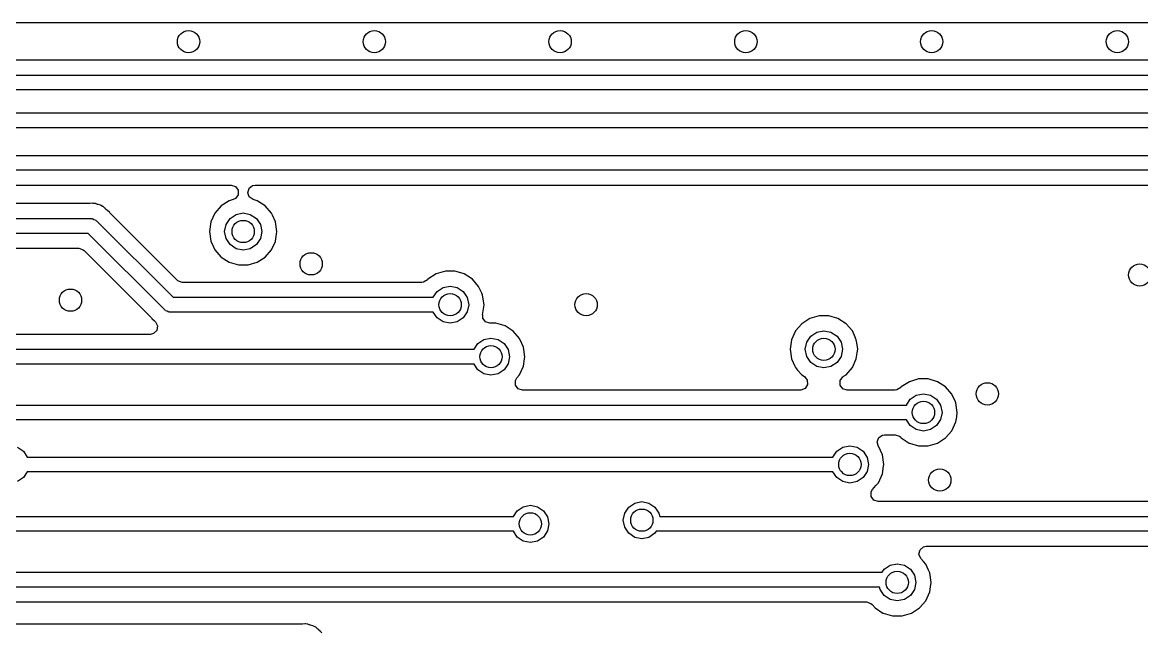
# Model space of a CAD drawing. Extents: x 100.3 to 185, y -144.7 to -85.3.
# Drawn here: x 123.76 to 138.83, y -93.5 to -85.3 of the extents above; entities that cross this region are included whole.
import ezdxf

# ---------------------------------------------------------------- set-up
doc = ezdxf.new("R2010")
doc.units = 0
doc.layers.add('BLACK', color=7, linetype='CONTINUOUS')

msp = doc.modelspace()

# ---------------------------------------------------------------- linework, layer by layer
at = {"layer": 'BLACK', "linetype": 'CONTINUOUS'}
for p, q in [((106.048, -85.3005), (151.507, -85.301)), ((125.997, -85.8095), (123.503, -85.8095)), ((126, -85.81), (125.997, -85.8095)), ((126.003, -85.8095), (126, -85.81)), ((128.497, -85.8095), (126.003, -85.8095)), ((128.5, -85.81), (128.497, -85.8095)), ((128.503, -85.8095), (128.5, -85.81)), ((130.997, -85.8095), (128.503, -85.8095)), ((131, -85.81), (130.997, -85.8095)), ((131.003, -85.8095), (131, -85.81)), ((133.497, -85.8095), (131.003, -85.8095)), ((133.5, -85.81), (133.497, -85.8095)), ((133.503, -85.8095), (133.5, -85.81)), ((135.997, -85.8095), (133.503, -85.8095)), ((136, -85.81), (135.997, -85.8095)), ((136.003, -85.8095), (136, -85.81)), ((138.497, -85.8095), (136.003, -85.8095)), ((138.5, -85.81), (138.497, -85.8095)), ((138.503, -85.8095), (138.5, -85.81)), ((140.997, -85.8095), (138.503, -85.8095)), ((110.44, -86.01), (151.11, -86.01)), ((151.069, -86.21), (110.481, -86.21)), ((111.13, -86.52), (150.37, -86.52)), ((150.329, -86.72), (111.171, -86.72)), ((111.735, -87.09), (149.64, -87.09)), ((149.599, -87.29), (111.776, -87.29)), ((111.9, -87.4905), (126.574, -87.4905)), ((126.574, -87.4905), (126.632, -87.5094)), ((126.632, -87.5094), (126.668, -87.5589)), ((126.814, -87.5336), (126.862, -87.4963)), ((126.862, -87.4963), (126.896, -87.4905)), ((126.896, -87.4905), (149.475, -87.4905)), ((126.668, -87.6201), (126.632, -87.6696)), ((126.668, -87.5589), (126.668, -87.6201)), ((126.797, -87.5923), (126.814, -87.5336)), ((126.817, -87.65), (126.797, -87.5923)), ((126.868, -87.6845), (126.817, -87.65)), ((124.666, -87.7395), (112.113, -87.7395)), ((124.673, -87.739), (124.666, -87.7395)), ((124.704, -87.7346), (124.673, -87.739)), ((124.714, -87.7369), (124.704, -87.7346)), ((124.704, -87.7346), (124.704, -87.7346)), ((124.736, -87.7395), (124.714, -87.7369)), ((124.746, -87.7395), (124.736, -87.7395)), ((124.776, -87.751), (124.746, -87.7395)), ((124.746, -87.7395), (124.746, -87.7395)), ((124.746, -87.7395), (124.746, -87.7395)), ((124.746, -87.7395), (124.746, -87.7395)), ((124.782, -87.753), (124.776, -87.751)), ((124.813, -87.7603), (124.782, -87.753)), ((124.822, -87.7659), (124.813, -87.7603)), ((124.813, -87.7603), (124.813, -87.7603)), ((124.842, -87.7765), (124.822, -87.7659)), ((124.851, -87.7801), (124.842, -87.7765)), ((124.874, -87.8016), (124.851, -87.7801)), ((124.88, -87.8058), (124.874, -87.8016)), ((124.883, -87.8078), (124.88, -87.8058)), ((124.897, -87.8218), (124.883, -87.8078)), ((126.437, -87.771), (126.352, -87.8689)), ((126.546, -87.701), (126.437, -87.771)), ((126.602, -87.6845), (126.546, -87.701)), ((126.546, -87.701), (126.546, -87.701)), ((126.632, -87.6696), (126.602, -87.6845)), ((126.924, -87.701), (126.868, -87.6845)), ((127.033, -87.771), (126.924, -87.701)), ((126.924, -87.701), (126.924, -87.701)), ((126.924, -87.701), (126.924, -87.701)), ((127.118, -87.8689), (127.033, -87.771)), ((127.033, -87.771), (127.033, -87.771)), ((127.033, -87.771), (127.033, -87.771)), ((112.047, -87.94), (124.69, -87.94)), ((124.69, -87.94), (124.698, -87.9425)), ((124.698, -87.9425), (124.706, -87.9412)), ((124.706, -87.9412), (124.727, -87.9519)), ((124.727, -87.9519), (124.749, -87.9591)), ((124.749, -87.9591), (124.754, -87.9656)), ((124.898, -87.8234), (124.897, -87.8218)), ((124.909, -87.8329), (124.898, -87.8234)), ((124.934, -87.8558), (124.909, -87.8329)), ((124.939, -87.8631), (124.934, -87.8558)), ((124.94, -87.8623), (124.939, -87.8631)), ((124.949, -87.8736), (124.94, -87.8623)), ((125.845, -88.7705), (124.949, -87.8736)), ((126.352, -87.8689), (126.298, -87.9868)), ((126.504, -88.0193), (126.558, -87.9382)), ((126.558, -87.9382), (126.639, -87.884)), ((126.639, -87.884), (126.735, -87.865)), ((126.735, -87.865), (126.831, -87.884)), ((126.831, -87.884), (126.912, -87.9382)), ((126.912, -87.9382), (126.966, -88.0193)), ((127.13, -87.8955), (127.118, -87.8689)), ((127.172, -87.9868), (127.13, -87.8955)), ((124.754, -87.9656), (124.761, -87.9693)), ((124.761, -87.9693), (125.791, -89)), ((126.298, -87.9868), (126.28, -88.115)), ((126.28, -88.115), (126.28, -88.115)), ((126.28, -88.115), (126.298, -88.2432)), ((126.485, -88.115), (126.504, -88.0193)), ((126.504, -88.2107), (126.485, -88.115)), ((126.966, -88.0193), (126.985, -88.115)), ((126.985, -88.115), (126.966, -88.2107)), ((127.19, -88.115), (127.172, -87.9868)), ((127.185, -88.1505), (127.19, -88.115)), ((127.19, -88.115), (127.19, -88.115)), ((124.649, -88.14), (112.089, -88.14)), ((125.679, -89.1707), (124.649, -88.14)), ((126.298, -88.2432), (126.335, -88.3233)), ((126.558, -88.2918), (126.504, -88.2107)), ((126.966, -88.2107), (126.912, -88.2918)), ((127.118, -88.3611), (127.169, -88.25)), ((127.169, -88.25), (127.172, -88.2432)), ((127.172, -88.2432), (127.185, -88.1505)), ((112.213, -88.3405), (124.525, -88.3405)), ((124.525, -88.3405), (124.583, -88.3594)), ((124.583, -88.3594), (124.595, -88.3695)), ((124.595, -88.3695), (125.491, -89.2664)), ((126.335, -88.3233), (126.352, -88.3611)), ((126.352, -88.3611), (126.434, -88.456)), ((126.639, -88.346), (126.558, -88.2918)), ((126.735, -88.365), (126.639, -88.346)), ((126.831, -88.346), (126.735, -88.365)), ((126.912, -88.2918), (126.831, -88.346)), ((127.033, -88.459), (127.118, -88.3611)), ((126.434, -88.456), (126.437, -88.459)), ((126.437, -88.459), (126.546, -88.529)), ((126.546, -88.529), (126.546, -88.529)), ((126.546, -88.529), (126.67, -88.5655)), ((126.67, -88.5655), (126.67, -88.5655)), ((126.67, -88.5655), (126.8, -88.5655)), ((126.8, -88.5655), (126.924, -88.529)), ((126.8, -88.5655), (126.8, -88.5655)), ((126.924, -88.529), (127.033, -88.459)), ((129.331, -88.686), (129.222, -88.756)), ((129.456, -88.6495), (129.331, -88.686)), ((129.331, -88.686), (129.331, -88.686)), ((129.585, -88.6495), (129.456, -88.6495)), ((129.456, -88.6495), (129.456, -88.6495)), ((129.697, -88.6823), (129.585, -88.6495)), ((129.585, -88.6495), (129.585, -88.6495)), ((129.71, -88.686), (129.697, -88.6823)), ((129.819, -88.756), (129.71, -88.686)), ((129.71, -88.686), (129.71, -88.686)), ((129.71, -88.686), (129.71, -88.686)), ((125.857, -88.7806), (125.845, -88.7705)), ((125.915, -88.7995), (125.857, -88.7806)), ((127.647, -88.7995), (125.915, -88.7995)), ((127.65, -88.8), (127.647, -88.7995)), ((127.653, -88.7995), (127.65, -88.8)), ((129.14, -88.7995), (127.653, -88.7995)), ((129.162, -88.7969), (129.14, -88.7995)), ((129.214, -88.7653), (129.162, -88.7969)), ((129.222, -88.756), (129.214, -88.7653)), ((129.222, -88.756), (129.222, -88.756)), ((129.425, -88.869), (129.52, -88.85)), ((129.52, -88.85), (129.616, -88.869)), ((129.903, -88.8539), (129.819, -88.756)), ((129.819, -88.756), (129.819, -88.756)), ((129.819, -88.756), (129.819, -88.756)), ((129.946, -88.9464), (129.903, -88.8539)), ((125.791, -89), (129.292, -89)), ((129.292, -89), (129.344, -88.9232)), ((129.344, -88.9232), (129.425, -88.869)), ((129.616, -88.869), (129.697, -88.9232)), ((129.697, -88.9232), (129.751, -89.0043)), ((129.751, -89.0043), (129.77, -89.1)), ((129.957, -88.9718), (129.946, -88.9464)), ((129.976, -89.1), (129.957, -88.9718)), ((129.77, -89.1), (129.751, -89.1957)), ((129.956, -89.2352), (129.976, -89.1)), ((129.976, -89.1), (129.976, -89.1)), ((125.491, -89.2664), (125.5, -89.2776)), ((125.5, -89.2776), (125.501, -89.2769)), ((125.501, -89.2769), (125.506, -89.2842)), ((125.506, -89.2842), (125.542, -89.3166)), ((125.542, -89.3166), (125.543, -89.3182)), ((125.543, -89.3182), (125.556, -89.3305)), ((125.686, -89.1744), (125.679, -89.1707)), ((125.691, -89.1809), (125.686, -89.1744)), ((125.713, -89.1881), (125.691, -89.1809)), ((125.734, -89.1988), (125.713, -89.1881)), ((125.742, -89.1975), (125.734, -89.1988)), ((125.75, -89.2), (125.742, -89.1975)), ((129.292, -89.2), (125.75, -89.2)), ((129.344, -89.2768), (129.292, -89.2)), ((129.425, -89.331), (129.344, -89.2768)), ((129.697, -89.2768), (129.616, -89.331)), ((129.751, -89.1957), (129.697, -89.2768)), ((129.959, -89.2356), (129.956, -89.2352)), ((129.96, -89.2811), (129.959, -89.2356)), ((129.996, -89.3306), (129.96, -89.2811)), ((134.361, -89.286), (134.252, -89.356)), ((134.485, -89.2495), (134.361, -89.286)), ((134.361, -89.286), (134.361, -89.286)), ((134.615, -89.2495), (134.485, -89.2495)), ((134.485, -89.2495), (134.485, -89.2495)), ((134.739, -89.286), (134.615, -89.2495)), ((134.615, -89.2495), (134.615, -89.2495)), ((134.848, -89.356), (134.739, -89.286)), ((134.739, -89.286), (134.739, -89.286)), ((134.739, -89.286), (134.739, -89.286)), ((134.739, -89.286), (134.739, -89.286)), ((125.574, -89.4454), (125.53, -89.4887)), ((125.556, -89.3305), (125.583, -89.385)), ((125.583, -89.385), (125.574, -89.4454)), ((129.52, -89.35), (129.425, -89.331)), ((129.616, -89.331), (129.52, -89.35)), ((130.054, -89.3495), (129.996, -89.3306)), ((130.135, -89.3495), (130.054, -89.3495)), ((130.259, -89.386), (130.135, -89.3495)), ((130.135, -89.3495), (130.135, -89.3495)), ((130.368, -89.456), (130.259, -89.386)), ((130.259, -89.386), (130.259, -89.386)), ((130.259, -89.386), (130.259, -89.386)), ((130.259, -89.386), (130.259, -89.386)), ((130.453, -89.5539), (130.368, -89.456)), ((130.368, -89.456), (130.368, -89.456)), ((130.368, -89.456), (130.368, -89.456)), ((134.167, -89.4539), (134.113, -89.5718)), ((134.252, -89.356), (134.167, -89.4539)), ((134.373, -89.5232), (134.454, -89.469)), ((134.454, -89.469), (134.55, -89.45)), ((134.55, -89.45), (134.645, -89.469)), ((134.645, -89.469), (134.727, -89.5232)), ((134.933, -89.4539), (134.848, -89.356)), ((134.848, -89.356), (134.848, -89.356)), ((134.848, -89.356), (134.848, -89.356)), ((134.961, -89.5151), (134.933, -89.4539)), ((125.486, -89.4995), (122.418, -89.4995)), ((125.53, -89.4887), (125.486, -89.4995)), ((129.893, -89.6232), (129.974, -89.569)), ((129.974, -89.569), (130.07, -89.55)), ((130.07, -89.55), (130.166, -89.569)), ((130.166, -89.569), (130.247, -89.6232)), ((130.484, -89.6226), (130.453, -89.5539)), ((134.113, -89.5718), (134.095, -89.7)), ((134.3, -89.7), (134.319, -89.6043)), ((134.319, -89.6043), (134.373, -89.5232)), ((134.727, -89.5232), (134.781, -89.6043)), ((134.781, -89.6043), (134.8, -89.7)), ((134.986, -89.5718), (134.961, -89.5151)), ((134.992, -89.6123), (134.986, -89.5718)), ((135.005, -89.7), (134.992, -89.6123)), ((120.428, -89.7), (129.842, -89.7)), ((129.842, -89.7), (129.893, -89.6232)), ((130.247, -89.6232), (130.301, -89.7043)), ((130.301, -89.7043), (130.32, -89.8)), ((130.507, -89.6718), (130.484, -89.6226)), ((130.525, -89.8), (130.507, -89.6718)), ((134.095, -89.7), (134.095, -89.7)), ((134.095, -89.7), (134.113, -89.8282)), ((134.319, -89.7957), (134.3, -89.7)), ((134.8, -89.7), (134.781, -89.7957)), ((134.986, -89.8282), (134.998, -89.7478)), ((134.998, -89.7478), (135.005, -89.7)), ((135.005, -89.7), (135.005, -89.7)), ((129.842, -89.9), (120.428, -89.9)), ((129.893, -89.9768), (129.842, -89.9)), ((130.301, -89.8957), (130.247, -89.9768)), ((130.32, -89.8), (130.301, -89.8957)), ((130.507, -89.9282), (130.521, -89.8282)), ((130.521, -89.8282), (130.525, -89.8)), ((130.525, -89.8), (130.525, -89.8)), ((134.113, -89.8282), (134.159, -89.9282)), ((134.373, -89.8768), (134.319, -89.7957)), ((134.454, -89.931), (134.373, -89.8768)), ((134.727, -89.8768), (134.645, -89.931)), ((134.781, -89.7957), (134.727, -89.8768)), ((134.933, -89.9461), (134.986, -89.8282)), ((129.974, -90.031), (129.893, -89.9768)), ((130.07, -90.05), (129.974, -90.031)), ((130.166, -90.031), (130.07, -90.05)), ((130.247, -89.9768), (130.166, -90.031)), ((130.419, -90.0857), (130.453, -90.0461)), ((130.453, -90.0461), (130.507, -89.9282)), ((134.159, -89.9282), (134.167, -89.9461)), ((134.167, -89.9461), (134.195, -89.9789)), ((134.195, -89.9789), (134.252, -90.044)), ((134.252, -90.044), (134.288, -90.0672)), ((134.288, -90.0672), (134.327, -90.1146)), ((134.55, -89.95), (134.454, -89.931)), ((134.645, -89.931), (134.55, -89.95)), ((134.771, -90.1199), (134.807, -90.0704)), ((134.807, -90.0704), (134.812, -90.0672)), ((134.812, -90.0672), (134.825, -90.0588)), ((134.825, -90.0588), (134.848, -90.044)), ((134.848, -90.044), (134.933, -89.9461)), ((130.399, -90.1199), (130.419, -90.0857)), ((130.399, -90.1811), (130.399, -90.1199)), ((130.435, -90.2306), (130.399, -90.1811)), ((134.33, -90.1757), (134.297, -90.2271)), ((134.327, -90.1146), (134.33, -90.1757)), ((134.771, -90.1811), (134.771, -90.1199)), ((134.807, -90.2306), (134.771, -90.1811)), ((135.584, -90.2153), (135.531, -90.2469)), ((135.592, -90.206), (135.584, -90.2153)), ((135.701, -90.136), (135.592, -90.206)), ((135.592, -90.206), (135.592, -90.206)), ((135.825, -90.0995), (135.701, -90.136)), ((135.701, -90.136), (135.701, -90.136)), ((135.955, -90.0995), (135.825, -90.0995)), ((135.825, -90.0995), (135.825, -90.0995)), ((136.079, -90.136), (135.955, -90.0995)), ((135.955, -90.0995), (135.955, -90.0995)), ((136.188, -90.206), (136.079, -90.136)), ((136.079, -90.136), (136.079, -90.136)), ((136.079, -90.136), (136.079, -90.136)), ((136.079, -90.136), (136.079, -90.136)), ((136.273, -90.3039), (136.188, -90.206)), ((136.188, -90.206), (136.188, -90.206)), ((136.188, -90.206), (136.188, -90.206)), ((130.493, -90.2495), (130.435, -90.2306)), ((134.234, -90.2495), (130.493, -90.2495)), ((134.24, -90.2493), (134.234, -90.2495)), ((134.297, -90.2271), (134.24, -90.2493)), ((134.865, -90.2495), (134.807, -90.2306)), ((135.509, -90.2495), (134.865, -90.2495)), ((135.531, -90.2469), (135.509, -90.2495)), ((135.662, -90.45), (135.713, -90.3732)), ((135.713, -90.3732), (135.794, -90.319)), ((135.794, -90.319), (135.89, -90.3)), ((135.89, -90.3), (135.986, -90.319)), ((135.986, -90.319), (136.067, -90.3732)), ((136.067, -90.3732), (136.121, -90.4543)), ((136.321, -90.4087), (136.273, -90.3039)), ((118.85, -90.45), (135.662, -90.45)), ((136.121, -90.4543), (136.14, -90.55)), ((136.327, -90.4218), (136.321, -90.4087)), ((136.345, -90.55), (136.327, -90.4218)), ((135.662, -90.65), (118.94, -90.65)), ((135.713, -90.7268), (135.662, -90.65)), ((136.121, -90.6457), (136.067, -90.7268)), ((136.14, -90.55), (136.121, -90.6457)), ((136.327, -90.6782), (136.337, -90.6086)), ((136.337, -90.6086), (136.345, -90.55)), ((136.345, -90.55), (136.345, -90.55)), ((135.794, -90.781), (135.713, -90.7268)), ((135.89, -90.8), (135.794, -90.781)), ((135.986, -90.781), (135.89, -90.8)), ((136.067, -90.7268), (135.986, -90.781)), ((136.188, -90.894), (136.273, -90.7961)), ((136.273, -90.7961), (136.327, -90.6782)), ((135.267, -90.9438), (135.289, -90.8868)), ((135.281, -90.9971), (135.267, -90.9438)), ((135.289, -90.8868), (135.34, -90.8538)), ((135.34, -90.8538), (135.366, -90.8505)), ((135.366, -90.8505), (135.509, -90.8505)), ((135.509, -90.8505), (135.567, -90.8694)), ((135.567, -90.8694), (135.584, -90.8847)), ((135.584, -90.8847), (135.592, -90.894)), ((135.592, -90.894), (135.592, -90.894)), ((135.592, -90.894), (135.699, -90.9625)), ((135.699, -90.9625), (135.701, -90.964)), ((135.701, -90.964), (135.825, -91.0005)), ((135.955, -91.0005), (136.079, -90.964)), ((136.079, -90.964), (136.188, -90.894)), ((123.696, -91.019), (123.777, -91.0732)), ((123.777, -91.0732), (123.828, -91.15)), ((134.672, -91.15), (134.723, -91.0732)), ((134.723, -91.0732), (134.804, -91.019)), ((134.804, -91.019), (134.9, -91)), ((134.9, -91), (134.996, -91.019)), ((134.996, -91.019), (135.077, -91.0732)), ((135.077, -91.0732), (135.131, -91.1543)), ((135.28, -90.9975), (135.281, -90.9971)), ((135.282, -91.0021), (135.28, -90.9975)), ((135.282, -91.003), (135.282, -91.0021)), ((135.283, -91.0039), (135.282, -91.003)), ((135.337, -91.1218), (135.283, -91.0039)), ((135.283, -91.0039), (135.283, -91.0039)), ((135.355, -91.25), (135.337, -91.1218)), ((135.337, -91.1218), (135.337, -91.1218)), ((135.825, -91.0005), (135.825, -91.0005)), ((135.825, -91.0005), (135.955, -91.0005)), ((135.955, -91.0005), (135.955, -91.0005)), ((123.828, -91.15), (134.672, -91.15)), ((135.131, -91.1543), (135.15, -91.25)), ((135.15, -91.25), (135.131, -91.3457)), ((135.337, -91.3782), (135.352, -91.2737)), ((135.352, -91.2737), (135.355, -91.25)), ((135.355, -91.25), (135.355, -91.25)), ((123.777, -91.4268), (123.696, -91.481)), ((123.828, -91.35), (123.777, -91.4268)), ((134.672, -91.35), (123.828, -91.35)), ((134.723, -91.4268), (134.672, -91.35)), ((134.804, -91.481), (134.723, -91.4268)), ((135.077, -91.4268), (134.996, -91.481)), ((135.131, -91.3457), (135.077, -91.4268)), ((135.283, -91.4961), (135.337, -91.3782)), ((134.9, -91.5), (134.804, -91.481)), ((134.996, -91.481), (134.9, -91.5)), ((135.205, -91.5857), (135.25, -91.5342)), ((135.25, -91.5342), (135.283, -91.4961)), ((135.186, -91.6199), (135.205, -91.5857)), ((135.186, -91.6811), (135.186, -91.6199)), ((135.222, -91.7306), (135.186, -91.6811)), ((135.28, -91.7495), (135.222, -91.7306)), ((130.372, -91.95), (130.423, -91.8732)), ((130.423, -91.8732), (130.504, -91.819)), ((130.504, -91.819), (130.6, -91.8)), ((130.6, -91.8), (130.696, -91.819)), ((130.696, -91.819), (130.777, -91.8732)), ((130.777, -91.8732), (130.831, -91.9543)), ((131.869, -91.9043), (131.923, -91.8232)), ((131.923, -91.8232), (132.004, -91.769)), ((132.004, -91.769), (132.1, -91.75)), ((132.1, -91.75), (132.196, -91.769)), ((132.196, -91.769), (132.277, -91.8232)), ((132.277, -91.8232), (132.331, -91.9043)), ((147.876, -91.7495), (135.28, -91.7495)), ((114.5, -91.95), (130.372, -91.95)), ((130.831, -91.9543), (130.85, -92.05)), ((131.85, -92), (131.869, -91.9043)), ((131.869, -92.0957), (131.85, -92)), ((132.331, -91.9043), (132.34, -91.95)), ((132.34, -91.95), (147.9, -91.95)), ((130.372, -92.15), (114.459, -92.15)), ((130.423, -92.2268), (130.372, -92.15)), ((130.831, -92.1457), (130.777, -92.2268)), ((130.85, -92.05), (130.831, -92.1457)), ((131.923, -92.1768), (131.869, -92.0957)), ((132.004, -92.231), (131.923, -92.1768)), ((132.277, -92.1768), (132.196, -92.231)), ((132.295, -92.15), (132.277, -92.1768)), ((147.859, -92.15), (132.295, -92.15)), ((130.504, -92.281), (130.423, -92.2268)), ((130.6, -92.3), (130.504, -92.281)), ((130.696, -92.281), (130.6, -92.3)), ((130.777, -92.2268), (130.696, -92.281)), ((132.1, -92.25), (132.004, -92.231)), ((132.196, -92.231), (132.1, -92.25)), ((135.83, -92.458), (135.844, -92.3984)), ((135.854, -92.5143), (135.83, -92.458)), ((135.844, -92.3984), (135.89, -92.3583)), ((135.89, -92.3583), (135.928, -92.3505)), ((135.928, -92.3505), (147.735, -92.3505)), ((135.361, -92.6607), (135.442, -92.6065)), ((135.442, -92.6065), (135.537, -92.5875)), ((135.537, -92.5875), (135.633, -92.6065)), ((135.633, -92.6065), (135.714, -92.6607)), ((135.889, -92.5547), (135.854, -92.5143)), ((135.92, -92.5914), (135.889, -92.5547)), ((135.958, -92.6745), (135.92, -92.5914)), ((113.01, -92.7), (135.334, -92.7)), ((135.334, -92.7), (135.361, -92.6607)), ((135.714, -92.6607), (135.768, -92.7418)), ((135.768, -92.7418), (135.787, -92.8375)), ((135.974, -92.7093), (135.958, -92.6745)), ((135.993, -92.8375), (135.974, -92.7093)), ((135.3, -92.9), (113.051, -92.9)), ((135.307, -92.9332), (135.3, -92.9)), ((135.361, -93.0143), (135.307, -92.9332)), ((135.768, -92.9332), (135.714, -93.0143)), ((135.787, -92.8375), (135.768, -92.9332)), ((135.974, -92.9657), (135.984, -92.8962)), ((135.984, -92.8962), (135.993, -92.8375)), ((135.993, -92.8375), (135.993, -92.8375)), ((135.442, -93.0685), (135.361, -93.0143)), ((135.537, -93.0875), (135.442, -93.0685)), ((135.633, -93.0685), (135.537, -93.0875)), ((135.714, -93.0143), (135.633, -93.0685)), ((135.836, -93.1815), (135.92, -93.0836)), ((135.92, -93.0836), (135.974, -92.9657)), ((113.175, -93.1005), (135.124, -93.1005)), ((135.124, -93.1005), (135.182, -93.1194)), ((135.182, -93.1194), (135.199, -93.1347)), ((135.199, -93.1347), (135.239, -93.1815)), ((135.239, -93.1815), (135.239, -93.1815)), ((135.239, -93.1815), (135.345, -93.2495)), ((135.727, -93.2515), (135.836, -93.1815)), ((135.345, -93.2495), (135.348, -93.2515)), ((135.348, -93.2515), (135.473, -93.288)), ((135.473, -93.288), (135.473, -93.288)), ((135.473, -93.288), (135.602, -93.288)), ((135.602, -93.288), (135.727, -93.2515)), ((135.602, -93.288), (135.602, -93.288)), ((127.526, -93.3995), (113.509, -93.3995)), ((127.533, -93.399), (127.526, -93.3995)), ((127.564, -93.3946), (127.533, -93.399)), ((127.574, -93.3969), (127.564, -93.3946)), ((127.564, -93.3946), (127.564, -93.3946)), ((127.596, -93.3995), (127.574, -93.3969)), ((127.606, -93.3995), (127.596, -93.3995)), ((127.636, -93.411), (127.606, -93.3995)), ((127.606, -93.3995), (127.606, -93.3995)), ((127.606, -93.3995), (127.606, -93.3995)), ((127.606, -93.3995), (127.606, -93.3995)), ((127.642, -93.413), (127.636, -93.411)), ((127.673, -93.4203), (127.642, -93.413)), ((127.682, -93.4259), (127.673, -93.4203)), ((127.673, -93.4203), (127.673, -93.4203)), ((127.702, -93.4365), (127.682, -93.4259)), ((127.711, -93.4401), (127.702, -93.4365)), ((127.734, -93.4616), (127.711, -93.4401)), ((127.74, -93.4658), (127.734, -93.4616)), ((127.743, -93.4678), (127.74, -93.4658)), ((127.757, -93.4818), (127.743, -93.4678)), ((127.758, -93.4834), (127.757, -93.4818)), ((127.776, -93.4997), (127.758, -93.4834)), ((127.794, -93.5158), (127.776, -93.4997))]:
    msp.add_line(p, q, dxfattribs=at)
at = {"layer": 'BLACK'}
for centre in [(126, -85.56), (128.5, -85.56), (131, -85.56), (133.5, -85.56), (136, -85.56), (138.5, -85.56), (126.735, -88.115), (127.65, -88.55), (138.8, -88.7), (124.411, -89.0389), (129.52, -89.1), (131.35, -89.1), (134.55, -89.7), (130.07, -89.8), (136.75, -90.3), (135.89, -90.55), (134.9, -91.25), (136.11, -91.46), (132.1, -92), (130.6, -92.05), (135.537, -92.8375)]:
    msp.add_circle(centre, 0.15, dxfattribs=at)

doc.saveas('drawing.dxf')
